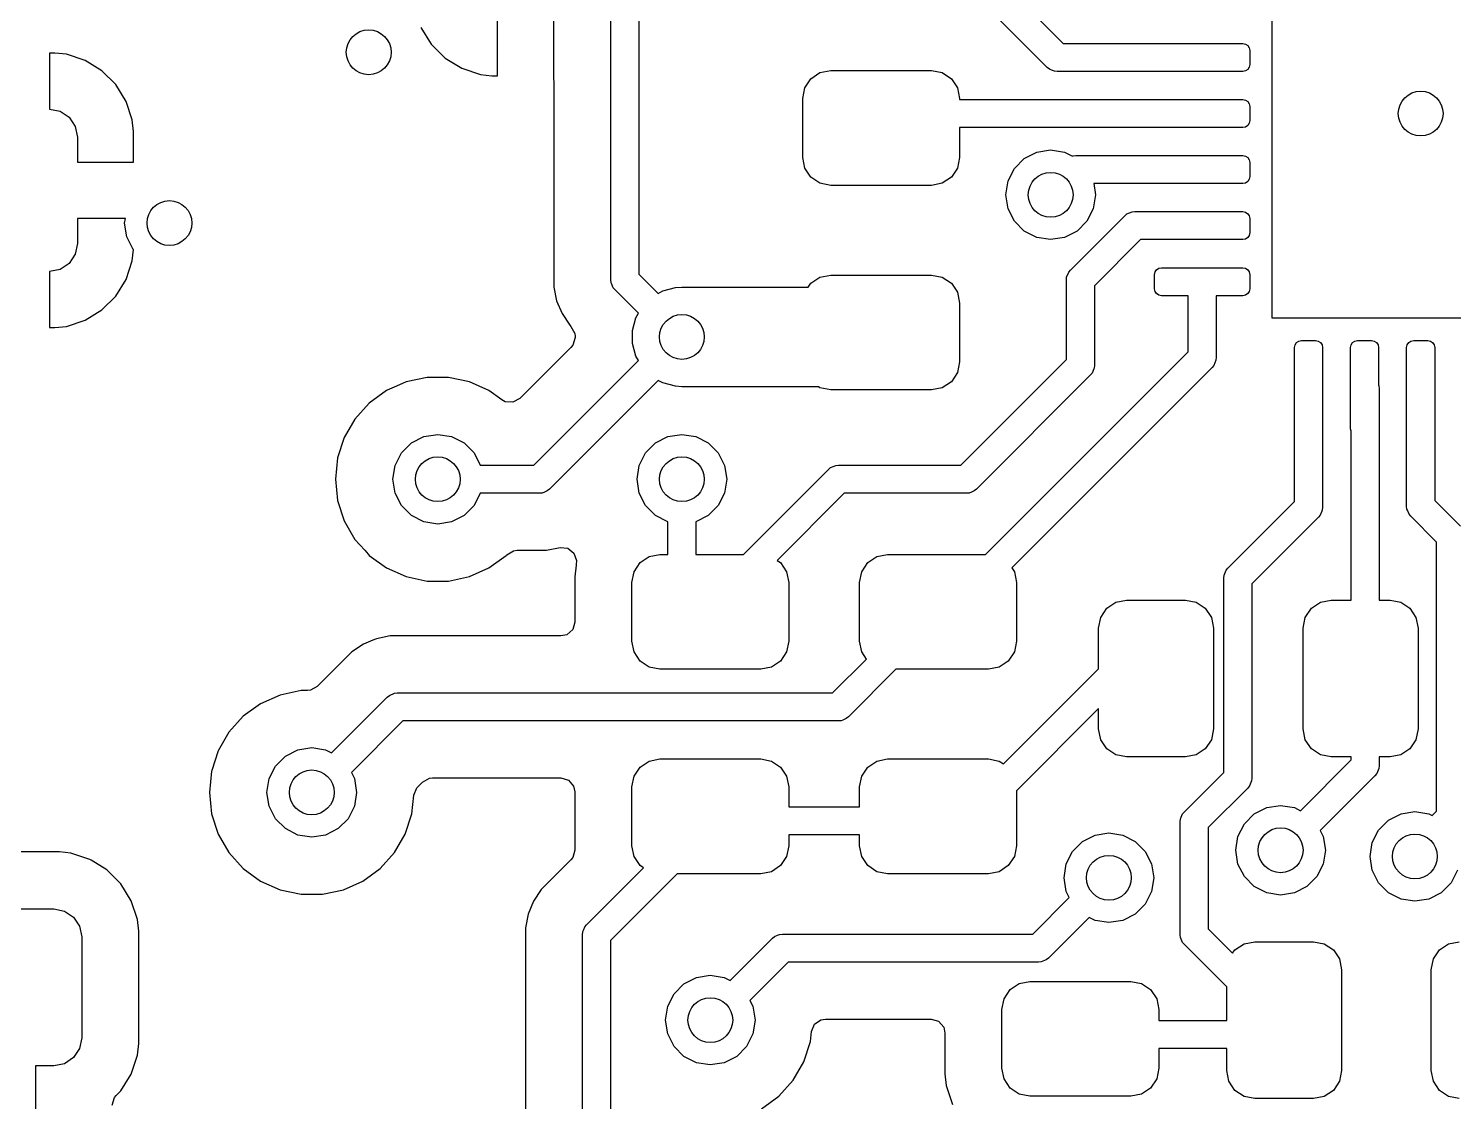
# Model space of a CAD drawing. Extents: x -2.18 to 1.8, y 0.44 to 2.81.
# Drawn here: x 0.3 to 0.801, y 1.406 to 1.783 of the extents above; entities that cross this region are included whole.
import ezdxf

# ---------------------------------------------------------------- set-up
doc = ezdxf.new("R2010")
doc.units = 0
doc.header["$MEASUREMENT"] = 0
doc.layers.add('BLACK', color=7, linetype='CONTINUOUS')

msp = doc.modelspace()

# ---------------------------------------------------------------- linework, layer by layer
at = {"layer": 'BLACK', "linetype": 'CONTINUOUS'}
for p, q in [((0.50508, 1.695), (0.50508, 1.9575)), ((0.51492, 1.94823), (0.51492, 1.69704)), ((0.73736, 1.68161), (0.73736, 1.82531)), ((0.62348, 1.81848), (0.66389, 1.77807)), ((0.65837, 1.76967), (0.61796, 1.81008)), ((0.43831, 1.78374), (0.44194, 1.77786)), ((0.46526, 1.76677), (0.46526, 1.78646)), ((0.48494, 1.78646), (0.48494, 1.76568)), ((0.44194, 1.77786), (0.44682, 1.77298)), ((0.66389, 1.77807), (0.71276, 1.77807)), ((0.71276, 1.77807), (0.72703, 1.77807)), ((0.72703, 1.77807), (0.72797, 1.77788)), ((0.72797, 1.77788), (0.72877, 1.77735)), ((0.72877, 1.77735), (0.7293, 1.77655)), ((0.30978, 1.77472), (0.30781, 1.77472)), ((0.30781, 1.77472), (0.30781, 1.75504)), ((0.31383, 1.77431), (0.30978, 1.77472)), ((0.32038, 1.77214), (0.31383, 1.77431)), ((0.31383, 1.77431), (0.31383, 1.77431)), ((0.32625, 1.76852), (0.32038, 1.77214)), ((0.32038, 1.77214), (0.32038, 1.77214)), ((0.44682, 1.77298), (0.45269, 1.76936)), ((0.7293, 1.77655), (0.72949, 1.77561)), ((0.72949, 1.77561), (0.72949, 1.77069)), ((0.33113, 1.76364), (0.32625, 1.76852)), ((0.45269, 1.76936), (0.45269, 1.76936)), ((0.45269, 1.76936), (0.45924, 1.76718)), ((0.45924, 1.76718), (0.45924, 1.76718)), ((0.45924, 1.76718), (0.46329, 1.76677)), ((0.57532, 1.76572), (0.57852, 1.76785)), ((0.57852, 1.76785), (0.58228, 1.7686)), ((0.58228, 1.7686), (0.61772, 1.7686)), ((0.61772, 1.7686), (0.62148, 1.76785)), ((0.62148, 1.76785), (0.62468, 1.76572)), ((0.65912, 1.76906), (0.65837, 1.76967)), ((0.66022, 1.7686), (0.65912, 1.76906)), ((0.65912, 1.76906), (0.65912, 1.76906)), ((0.66089, 1.76832), (0.66022, 1.7686)), ((0.66185, 1.76823), (0.66089, 1.76832)), ((0.66089, 1.76832), (0.66089, 1.76832)), ((0.69848, 1.76823), (0.66185, 1.76823)), ((0.72703, 1.76823), (0.69848, 1.76823)), ((0.72797, 1.76842), (0.72703, 1.76823)), ((0.72877, 1.76895), (0.72797, 1.76842)), ((0.7293, 1.76975), (0.72877, 1.76895)), ((0.72949, 1.77069), (0.7293, 1.76975)), ((0.33476, 1.75776), (0.33113, 1.76364)), ((0.46329, 1.76677), (0.46526, 1.76677)), ((0.46526, 1.76677), (0.46526, 1.76677)), ((0.48494, 1.76568), (0.48495, 1.76567)), ((0.48495, 1.76567), (0.48506, 1.76463)), ((0.48506, 1.76463), (0.48506, 1.69254)), ((0.57244, 1.75876), (0.57319, 1.76253)), ((0.57319, 1.76253), (0.57532, 1.76572)), ((0.62468, 1.76572), (0.62681, 1.76253)), ((0.62681, 1.76253), (0.62756, 1.75876)), ((0.33693, 1.75121), (0.33476, 1.75776)), ((0.33476, 1.75776), (0.33476, 1.75776)), ((0.57244, 1.73809), (0.57244, 1.75876)), ((0.62756, 1.75876), (0.62756, 1.75839)), ((0.62756, 1.75839), (0.71276, 1.75839)), ((0.71276, 1.75839), (0.72703, 1.75839)), ((0.72703, 1.75839), (0.72797, 1.7582)), ((0.72797, 1.7582), (0.72877, 1.75767)), ((0.72877, 1.75767), (0.7293, 1.75687)), ((0.30781, 1.75504), (0.31158, 1.75429)), ((0.31158, 1.75429), (0.31477, 1.75216)), ((0.31477, 1.75216), (0.31691, 1.74896)), ((0.7293, 1.75687), (0.72949, 1.75593)), ((0.72949, 1.75593), (0.72949, 1.751)), ((0.31691, 1.74896), (0.31766, 1.7452)), ((0.33734, 1.74716), (0.33693, 1.75121)), ((0.33734, 1.73634), (0.33734, 1.74716)), ((0.33734, 1.74716), (0.33734, 1.74716)), ((0.69848, 1.74854), (0.62756, 1.74854)), ((0.62756, 1.74854), (0.62756, 1.73809)), ((0.72703, 1.74854), (0.69848, 1.74854)), ((0.72797, 1.74873), (0.72703, 1.74854)), ((0.72877, 1.74926), (0.72797, 1.74873)), ((0.7293, 1.75006), (0.72877, 1.74926)), ((0.72949, 1.751), (0.7293, 1.75006)), ((0.31766, 1.7452), (0.31766, 1.73634)), ((0.57319, 1.73432), (0.57244, 1.73809)), ((0.62756, 1.73809), (0.62681, 1.73432)), ((0.64681, 1.73418), (0.6503, 1.73766)), ((0.6503, 1.73766), (0.65469, 1.7399)), ((0.65469, 1.7399), (0.65955, 1.74067)), ((0.65955, 1.74067), (0.66442, 1.7399)), ((0.66442, 1.7399), (0.66718, 1.73849)), ((0.66718, 1.73849), (0.66745, 1.73861)), ((0.66745, 1.73861), (0.66841, 1.7387)), ((0.66841, 1.7387), (0.71276, 1.7387)), ((0.71276, 1.7387), (0.72703, 1.7387)), ((0.72703, 1.7387), (0.72797, 1.73851)), ((0.72797, 1.73851), (0.72877, 1.73798)), ((0.72877, 1.73798), (0.7293, 1.73718)), ((0.7293, 1.73718), (0.72949, 1.73624)), ((0.31766, 1.73634), (0.33734, 1.73634)), ((0.57532, 1.73113), (0.57319, 1.73432)), ((0.62681, 1.73432), (0.62468, 1.73113)), ((0.64458, 1.72979), (0.64681, 1.73418)), ((0.72949, 1.73624), (0.72949, 1.73132)), ((0.57852, 1.729), (0.57532, 1.73113)), ((0.58228, 1.72825), (0.57852, 1.729)), ((0.61772, 1.72825), (0.58228, 1.72825)), ((0.62148, 1.729), (0.61772, 1.72825)), ((0.62468, 1.73113), (0.62148, 1.729)), ((0.64381, 1.72492), (0.64458, 1.72979)), ((0.69848, 1.72886), (0.67468, 1.72886)), ((0.67468, 1.72886), (0.6753, 1.72492)), ((0.72703, 1.72886), (0.69848, 1.72886)), ((0.72797, 1.72905), (0.72703, 1.72886)), ((0.72877, 1.72958), (0.72797, 1.72905)), ((0.7293, 1.73038), (0.72877, 1.72958)), ((0.72949, 1.73132), (0.7293, 1.73038)), ((0.64458, 1.72005), (0.64381, 1.72492)), ((0.6753, 1.72492), (0.67453, 1.72005)), ((0.64681, 1.71566), (0.64458, 1.72005)), ((0.66652, 1.69848), (0.68561, 1.71757)), ((0.67453, 1.72005), (0.6723, 1.71566)), ((0.68561, 1.71757), (0.68636, 1.71819)), ((0.68636, 1.71819), (0.68813, 1.71892)), ((0.68813, 1.71892), (0.68909, 1.71902)), ((0.68909, 1.71902), (0.71276, 1.71902)), ((0.71276, 1.71902), (0.72703, 1.71902)), ((0.72703, 1.71902), (0.72797, 1.71883)), ((0.72797, 1.71883), (0.72877, 1.7183)), ((0.72877, 1.7183), (0.7293, 1.7175)), ((0.7293, 1.7175), (0.72949, 1.71656)), ((0.33451, 1.71665), (0.31766, 1.71665)), ((0.31766, 1.71665), (0.31766, 1.7078)), ((0.33425, 1.715), (0.33451, 1.71665)), ((0.33502, 1.71013), (0.33425, 1.715)), ((0.6503, 1.71218), (0.64681, 1.71566)), ((0.65469, 1.70994), (0.6503, 1.71218)), ((0.66881, 1.71218), (0.66442, 1.70994)), ((0.6723, 1.71566), (0.66881, 1.71218)), ((0.72949, 1.71656), (0.72949, 1.71163)), ((0.31766, 1.7078), (0.31691, 1.70403)), ((0.33726, 1.70574), (0.33502, 1.71013)), ((0.65955, 1.70917), (0.65469, 1.70994)), ((0.66442, 1.70994), (0.65955, 1.70917)), ((0.69113, 1.70917), (0.67492, 1.69296)), ((0.69848, 1.70917), (0.69113, 1.70917)), ((0.72703, 1.70917), (0.69848, 1.70917)), ((0.72797, 1.70936), (0.72703, 1.70917)), ((0.72877, 1.70989), (0.72797, 1.70936)), ((0.7293, 1.71069), (0.72877, 1.70989)), ((0.72949, 1.71163), (0.7293, 1.71069)), ((0.31691, 1.70403), (0.31477, 1.70084)), ((0.33693, 1.70178), (0.33733, 1.70568)), ((0.33733, 1.70568), (0.33726, 1.70574)), ((0.31158, 1.6987), (0.30781, 1.69795)), ((0.30781, 1.69795), (0.30781, 1.67827)), ((0.31477, 1.70084), (0.31158, 1.6987)), ((0.33476, 1.69523), (0.33693, 1.70178)), ((0.33693, 1.70178), (0.33693, 1.70178)), ((0.51492, 1.69704), (0.52171, 1.69025)), ((0.66517, 1.69596), (0.66591, 1.69773)), ((0.66591, 1.69773), (0.66652, 1.69848)), ((0.66591, 1.69773), (0.66591, 1.69773)), ((0.69602, 1.69687), (0.69621, 1.69781)), ((0.69621, 1.69781), (0.69674, 1.69861)), ((0.69674, 1.69861), (0.69754, 1.69914)), ((0.69754, 1.69914), (0.69848, 1.69933)), ((0.69848, 1.69933), (0.72703, 1.69933)), ((0.72703, 1.69933), (0.72797, 1.69914)), ((0.72797, 1.69914), (0.72877, 1.69861)), ((0.72877, 1.69861), (0.7293, 1.69781)), ((0.7293, 1.69781), (0.72949, 1.69687)), ((0.33113, 1.68936), (0.33476, 1.69523)), ((0.33476, 1.69523), (0.33476, 1.69523)), ((0.48506, 1.69254), (0.48602, 1.68773)), ((0.50517, 1.69404), (0.50508, 1.695)), ((0.50529, 1.69376), (0.50517, 1.69404)), ((0.50517, 1.69404), (0.50517, 1.69404)), ((0.50591, 1.69227), (0.50529, 1.69376)), ((0.50652, 1.69152), (0.50591, 1.69227)), ((0.50591, 1.69227), (0.50591, 1.69227)), ((0.5233, 1.69117), (0.52772, 1.69235)), ((0.52772, 1.69235), (0.53, 1.6925)), ((0.53, 1.6925), (0.57441, 1.6925)), ((0.57441, 1.6925), (0.57532, 1.69387)), ((0.57532, 1.69387), (0.57852, 1.696)), ((0.57852, 1.696), (0.58228, 1.69675)), ((0.58228, 1.69675), (0.61772, 1.69675)), ((0.61772, 1.69675), (0.62148, 1.696)), ((0.62148, 1.696), (0.62468, 1.69387)), ((0.62468, 1.69387), (0.62681, 1.69068)), ((0.66508, 1.695), (0.66517, 1.69596)), ((0.66508, 1.66704), (0.66508, 1.695)), ((0.67492, 1.69296), (0.67492, 1.665)), ((0.69602, 1.69195), (0.69602, 1.69687)), ((0.69621, 1.69101), (0.69602, 1.69195)), ((0.72949, 1.69195), (0.7293, 1.69101)), ((0.72949, 1.69687), (0.72949, 1.69195)), ((0.32625, 1.68448), (0.33113, 1.68936)), ((0.48602, 1.68773), (0.48602, 1.68772)), ((0.48602, 1.68772), (0.4879, 1.68319)), ((0.51475, 1.68329), (0.50652, 1.69152)), ((0.52171, 1.69025), (0.5233, 1.69117)), ((0.62681, 1.69068), (0.62756, 1.68691)), ((0.69674, 1.69021), (0.69621, 1.69101)), ((0.69754, 1.68968), (0.69674, 1.69021)), ((0.69848, 1.68949), (0.69754, 1.68968)), ((0.70783, 1.68949), (0.69848, 1.68949)), ((0.70783, 1.66979), (0.70783, 1.68949)), ((0.72703, 1.68949), (0.71768, 1.68949)), ((0.71768, 1.68949), (0.71768, 1.66776)), ((0.72797, 1.68968), (0.72703, 1.68949)), ((0.72877, 1.69021), (0.72797, 1.68968)), ((0.7293, 1.69101), (0.72877, 1.69021)), ((0.32038, 1.68085), (0.32625, 1.68448)), ((0.4879, 1.68319), (0.4879, 1.68319)), ((0.4879, 1.68319), (0.49063, 1.6791)), ((0.51383, 1.6817), (0.51475, 1.68329)), ((0.62756, 1.68691), (0.62756, 1.66624)), ((0.30781, 1.67827), (0.30978, 1.67827)), ((0.30978, 1.67827), (0.31383, 1.67868)), ((0.30978, 1.67827), (0.30978, 1.67827)), ((0.31383, 1.67868), (0.32038, 1.68085)), ((0.32038, 1.68085), (0.32038, 1.68085)), ((0.49063, 1.6791), (0.49063, 1.6791)), ((0.49063, 1.6791), (0.49105, 1.67868)), ((0.49105, 1.67868), (0.49237, 1.67626)), ((0.51265, 1.67728), (0.51383, 1.6817)), ((0.51265, 1.67272), (0.51265, 1.67728)), ((0.84169, 1.68161), (0.73736, 1.68161)), ((0.49171, 1.67213), (0.49105, 1.67132)), ((0.49248, 1.67477), (0.49171, 1.67213)), ((0.49237, 1.67626), (0.49248, 1.67523)), ((0.49248, 1.67523), (0.49248, 1.67477)), ((0.51383, 1.6683), (0.51265, 1.67272)), ((0.74524, 1.67128), (0.74542, 1.67222)), ((0.74542, 1.67222), (0.74596, 1.67302)), ((0.74596, 1.67302), (0.74676, 1.67355)), ((0.74676, 1.67355), (0.7477, 1.67374)), ((0.7477, 1.67374), (0.75262, 1.67374)), ((0.75262, 1.67374), (0.75356, 1.67355)), ((0.75356, 1.67355), (0.75436, 1.67302)), ((0.75436, 1.67302), (0.75489, 1.67222)), ((0.75489, 1.67222), (0.75508, 1.67128)), ((0.76492, 1.67128), (0.76511, 1.67222)), ((0.76511, 1.67222), (0.76564, 1.67302)), ((0.76564, 1.67302), (0.76644, 1.67355)), ((0.76644, 1.67355), (0.76738, 1.67374)), ((0.76738, 1.67374), (0.7723, 1.67374)), ((0.7723, 1.67374), (0.77324, 1.67355)), ((0.77324, 1.67355), (0.77404, 1.67302)), ((0.77404, 1.67302), (0.77458, 1.67222)), ((0.77458, 1.67222), (0.77476, 1.67128)), ((0.78461, 1.67128), (0.78479, 1.67222)), ((0.78479, 1.67222), (0.78533, 1.67302)), ((0.78533, 1.67302), (0.78613, 1.67355)), ((0.78613, 1.67355), (0.78707, 1.67374)), ((0.78707, 1.67374), (0.79199, 1.67374)), ((0.79199, 1.67374), (0.79293, 1.67355)), ((0.79293, 1.67355), (0.79373, 1.67302)), ((0.79373, 1.67302), (0.79426, 1.67222)), ((0.79426, 1.67222), (0.79445, 1.67128)), ((0.49105, 1.67132), (0.47308, 1.65335)), ((0.51475, 1.66671), (0.51383, 1.6683)), ((0.62796, 1.62992), (0.66508, 1.66704)), ((0.63664, 1.5986), (0.70783, 1.66979)), ((0.71768, 1.66776), (0.71758, 1.6668)), ((0.74524, 1.65701), (0.74524, 1.67128)), ((0.75508, 1.67128), (0.75508, 1.65701)), ((0.76492, 1.64274), (0.76492, 1.67128)), ((0.77476, 1.67128), (0.77476, 1.65796)), ((0.78461, 1.65701), (0.78461, 1.67128)), ((0.79445, 1.67128), (0.79445, 1.65701)), ((0.47796, 1.62992), (0.51475, 1.66671)), ((0.62681, 1.66247), (0.62468, 1.65928)), ((0.62756, 1.66624), (0.62681, 1.66247)), ((0.71624, 1.66428), (0.64588, 1.59392)), ((0.67409, 1.66227), (0.67348, 1.66152)), ((0.67471, 1.66375), (0.67409, 1.66227)), ((0.67409, 1.66227), (0.67409, 1.66227)), ((0.67483, 1.66404), (0.67471, 1.66375)), ((0.67492, 1.665), (0.67483, 1.66404)), ((0.67483, 1.66404), (0.67483, 1.66404)), ((0.71685, 1.66502), (0.71624, 1.66428)), ((0.71758, 1.6668), (0.71685, 1.66502)), ((0.71685, 1.66502), (0.71685, 1.66502)), ((0.42978, 1.65771), (0.42649, 1.65625)), ((0.43314, 1.6592), (0.42978, 1.65771)), ((0.44049, 1.66077), (0.43314, 1.6592)), ((0.44801, 1.66077), (0.44049, 1.66077)), ((0.45537, 1.6592), (0.44801, 1.66077)), ((0.46223, 1.65615), (0.45537, 1.6592)), ((0.45537, 1.6592), (0.45537, 1.6592)), ((0.52171, 1.65975), (0.48348, 1.62152)), ((0.5233, 1.65883), (0.52171, 1.65975)), ((0.52772, 1.65765), (0.5233, 1.65883)), ((0.53, 1.6575), (0.52772, 1.65765)), ((0.57799, 1.6575), (0.53, 1.6575)), ((0.57852, 1.65715), (0.57799, 1.6575)), ((0.58228, 1.6564), (0.57852, 1.65715)), ((0.62148, 1.65715), (0.61772, 1.6564)), ((0.62468, 1.65928), (0.62148, 1.65715)), ((0.67348, 1.66152), (0.63348, 1.62152)), ((0.74524, 1.6172), (0.74524, 1.65701)), ((0.75508, 1.65701), (0.75508, 1.61516)), ((0.77476, 1.65796), (0.77479, 1.65789)), ((0.77479, 1.65789), (0.77483, 1.65781)), ((0.77483, 1.65781), (0.77492, 1.65685)), ((0.78461, 1.61547), (0.78461, 1.65701)), ((0.79445, 1.65701), (0.79445, 1.61751)), ((0.42627, 1.65615), (0.42019, 1.65173)), ((0.42649, 1.65625), (0.42627, 1.65615)), ((0.46676, 1.65286), (0.46223, 1.65615)), ((0.46223, 1.65615), (0.46223, 1.65615)), ((0.46792, 1.65223), (0.46676, 1.65286)), ((0.47067, 1.65204), (0.46792, 1.65223)), ((0.47308, 1.65335), (0.47067, 1.65204)), ((0.61772, 1.6564), (0.58228, 1.6564)), ((0.77492, 1.65685), (0.77492, 1.58256)), ((0.42019, 1.65173), (0.41516, 1.64614)), ((0.41516, 1.64614), (0.4114, 1.63963)), ((0.76508, 1.64194), (0.76492, 1.64274)), ((0.76508, 1.58256), (0.76508, 1.64194)), ((0.4114, 1.63963), (0.40907, 1.63248)), ((0.4114, 1.63963), (0.4114, 1.63963)), ((0.43151, 1.63426), (0.435, 1.63774)), ((0.435, 1.63774), (0.43939, 1.63998)), ((0.43939, 1.63998), (0.44425, 1.64075)), ((0.44425, 1.64075), (0.44912, 1.63998)), ((0.44912, 1.63998), (0.45351, 1.63774)), ((0.45351, 1.63774), (0.45699, 1.63426)), ((0.51726, 1.63426), (0.52074, 1.63774)), ((0.52074, 1.63774), (0.52513, 1.63998)), ((0.52513, 1.63998), (0.53, 1.64075)), ((0.53, 1.64075), (0.53487, 1.63998)), ((0.53487, 1.63998), (0.53926, 1.63774)), ((0.53926, 1.63774), (0.54274, 1.63426)), ((0.40907, 1.63248), (0.40829, 1.625)), ((0.40907, 1.63248), (0.40907, 1.63248)), ((0.42927, 1.62987), (0.43151, 1.63426)), ((0.45699, 1.63426), (0.4592, 1.62992)), ((0.51502, 1.62987), (0.51726, 1.63426)), ((0.54274, 1.63426), (0.54498, 1.62987)), ((0.4285, 1.625), (0.42927, 1.62987)), ((0.4592, 1.62992), (0.47796, 1.62992)), ((0.51425, 1.625), (0.51502, 1.62987)), ((0.54498, 1.62987), (0.54575, 1.625)), ((0.55164, 1.5986), (0.58152, 1.62848)), ((0.58152, 1.62848), (0.58227, 1.62909)), ((0.58227, 1.62909), (0.58352, 1.62961)), ((0.58227, 1.62909), (0.58227, 1.62909)), ((0.58352, 1.62961), (0.58404, 1.62983)), ((0.58404, 1.62983), (0.585, 1.62992)), ((0.58404, 1.62983), (0.58404, 1.62983)), ((0.585, 1.62992), (0.62796, 1.62992)), ((0.40829, 1.625), (0.40907, 1.61752)), ((0.42927, 1.62013), (0.4285, 1.625)), ((0.51502, 1.62013), (0.51425, 1.625)), ((0.54575, 1.625), (0.54498, 1.62013)), ((0.40907, 1.61752), (0.40907, 1.61752)), ((0.40907, 1.61752), (0.4114, 1.61037)), ((0.43151, 1.61574), (0.42927, 1.62013)), ((0.4592, 1.62008), (0.45699, 1.61574)), ((0.48, 1.62008), (0.4592, 1.62008)), ((0.48096, 1.62017), (0.48, 1.62008)), ((0.48174, 1.6205), (0.48096, 1.62017)), ((0.48096, 1.62017), (0.48096, 1.62017)), ((0.48273, 1.62091), (0.48174, 1.6205)), ((0.48348, 1.62152), (0.48273, 1.62091)), ((0.48273, 1.62091), (0.48273, 1.62091)), ((0.51726, 1.61574), (0.51502, 1.62013)), ((0.54498, 1.62013), (0.54274, 1.61574)), ((0.58704, 1.62008), (0.56348, 1.59652)), ((0.63, 1.62008), (0.58704, 1.62008)), ((0.63096, 1.62017), (0.63, 1.62008)), ((0.63174, 1.6205), (0.63096, 1.62017)), ((0.63096, 1.62017), (0.63096, 1.62017)), ((0.63273, 1.62091), (0.63174, 1.6205)), ((0.63348, 1.62152), (0.63273, 1.62091)), ((0.63273, 1.62091), (0.63273, 1.62091)), ((0.72182, 1.59378), (0.74524, 1.6172)), ((0.79445, 1.61751), (0.80348, 1.60848)), ((0.435, 1.61226), (0.43151, 1.61574)), ((0.43939, 1.61002), (0.435, 1.61226)), ((0.45351, 1.61226), (0.44912, 1.61002)), ((0.45699, 1.61574), (0.45351, 1.61226)), ((0.52074, 1.61226), (0.51726, 1.61574)), ((0.52508, 1.61005), (0.52074, 1.61226)), ((0.53926, 1.61226), (0.53492, 1.61005)), ((0.54274, 1.61574), (0.53926, 1.61226)), ((0.75425, 1.61242), (0.75364, 1.61168)), ((0.75483, 1.61383), (0.75425, 1.61242)), ((0.75425, 1.61242), (0.75425, 1.61242)), ((0.75498, 1.6142), (0.75483, 1.61383)), ((0.75508, 1.61516), (0.75498, 1.6142)), ((0.75498, 1.6142), (0.75498, 1.6142)), ((0.7847, 1.61451), (0.78461, 1.61547)), ((0.78486, 1.61412), (0.7847, 1.61451)), ((0.7847, 1.61451), (0.7847, 1.61451)), ((0.78544, 1.61274), (0.78486, 1.61412)), ((0.78605, 1.61199), (0.78544, 1.61274)), ((0.78544, 1.61274), (0.78544, 1.61274)), ((0.79508, 1.60296), (0.78605, 1.61199)), ((0.4114, 1.61037), (0.4114, 1.61037)), ((0.4114, 1.61037), (0.41516, 1.60386)), ((0.44425, 1.60925), (0.43939, 1.61002)), ((0.44912, 1.61002), (0.44425, 1.60925)), ((0.52508, 1.5986), (0.52508, 1.61005)), ((0.53492, 1.61005), (0.53492, 1.5986)), ((0.75364, 1.61168), (0.73022, 1.58826)), ((0.41516, 1.60386), (0.41858, 1.60006)), ((0.79508, 1.50843), (0.79508, 1.60296)), ((0.41858, 1.60006), (0.41978, 1.59873)), ((0.41978, 1.59873), (0.42019, 1.59827)), ((0.42019, 1.59827), (0.42627, 1.59385)), ((0.46223, 1.59385), (0.46832, 1.59827)), ((0.46832, 1.59827), (0.46847, 1.59844)), ((0.46847, 1.59844), (0.47081, 1.59989)), ((0.47081, 1.59989), (0.4721, 1.60006)), ((0.4721, 1.60006), (0.48246, 1.60006)), ((0.48246, 1.60006), (0.4872, 1.601)), ((0.48246, 1.60006), (0.48246, 1.60006)), ((0.4872, 1.601), (0.48994, 1.60076)), ((0.48994, 1.60076), (0.49211, 1.59907)), ((0.49211, 1.59907), (0.49303, 1.59648)), ((0.51532, 1.59572), (0.51852, 1.59785)), ((0.51852, 1.59785), (0.52228, 1.5986)), ((0.52228, 1.5986), (0.52508, 1.5986)), ((0.53492, 1.5986), (0.55164, 1.5986)), ((0.59532, 1.59572), (0.59852, 1.59785)), ((0.59852, 1.59785), (0.60228, 1.5986)), ((0.60228, 1.5986), (0.63664, 1.5986)), ((0.42627, 1.59385), (0.43314, 1.5908)), ((0.45537, 1.5908), (0.46223, 1.59385)), ((0.49284, 1.59484), (0.49242, 1.59075)), ((0.49303, 1.59648), (0.49284, 1.59511)), ((0.49284, 1.59511), (0.49289, 1.5951)), ((0.49289, 1.5951), (0.49284, 1.59484)), ((0.51244, 1.58876), (0.51319, 1.59253)), ((0.51319, 1.59253), (0.51532, 1.59572)), ((0.56348, 1.59652), (0.56468, 1.59572)), ((0.56468, 1.59572), (0.56681, 1.59253)), ((0.56681, 1.59253), (0.56756, 1.58876)), ((0.59244, 1.58876), (0.59319, 1.59253)), ((0.59319, 1.59253), (0.59532, 1.59572)), ((0.64588, 1.59392), (0.64681, 1.59253)), ((0.64681, 1.59253), (0.64756, 1.58876)), ((0.7205, 1.59133), (0.721, 1.59253)), ((0.721, 1.59253), (0.7212, 1.59303)), ((0.7212, 1.59303), (0.72182, 1.59378)), ((0.7212, 1.59303), (0.7212, 1.59303)), ((0.43314, 1.5908), (0.44049, 1.58923)), ((0.44049, 1.58923), (0.44801, 1.58923)), ((0.44801, 1.58923), (0.45537, 1.5908)), ((0.49242, 1.59075), (0.49242, 1.59075)), ((0.49242, 1.59075), (0.49242, 1.5807)), ((0.51244, 1.56809), (0.51244, 1.58876)), ((0.56756, 1.58876), (0.56756, 1.56809)), ((0.59244, 1.56809), (0.59244, 1.58876)), ((0.64756, 1.58876), (0.64756, 1.56809)), ((0.72037, 1.5903), (0.72047, 1.59126)), ((0.72037, 1.52204), (0.72037, 1.5903)), ((0.72047, 1.59126), (0.7205, 1.59133)), ((0.73022, 1.58826), (0.73022, 1.52)), ((0.68247, 1.58181), (0.68624, 1.58256)), ((0.68624, 1.58256), (0.70691, 1.58256)), ((0.70691, 1.58256), (0.71068, 1.58181)), ((0.75432, 1.58181), (0.75809, 1.58256)), ((0.75809, 1.58256), (0.76508, 1.58256)), ((0.77492, 1.58256), (0.77876, 1.58256)), ((0.77876, 1.58256), (0.78253, 1.58181)), ((0.49242, 1.5807), (0.49242, 1.57482)), ((0.67715, 1.57648), (0.67928, 1.57968)), ((0.67928, 1.57968), (0.68247, 1.58181)), ((0.71068, 1.58181), (0.71387, 1.57968)), ((0.71387, 1.57968), (0.716, 1.57648)), ((0.749, 1.57648), (0.75113, 1.57968)), ((0.75113, 1.57968), (0.75432, 1.58181)), ((0.78253, 1.58181), (0.78572, 1.57968)), ((0.78572, 1.57968), (0.78785, 1.57648)), ((0.49165, 1.57218), (0.48957, 1.57038)), ((0.49242, 1.57482), (0.49165, 1.57218)), ((0.6764, 1.57272), (0.67715, 1.57648)), ((0.6764, 1.55836), (0.6764, 1.57272)), ((0.716, 1.57648), (0.71675, 1.57272)), ((0.71675, 1.57272), (0.71675, 1.53728)), ((0.74825, 1.57272), (0.749, 1.57648)), ((0.74825, 1.53728), (0.74825, 1.57272)), ((0.78785, 1.57648), (0.7886, 1.57272)), ((0.7886, 1.57272), (0.7886, 1.53728)), ((0.41819, 1.5671), (0.4141, 1.56437)), ((0.4214, 1.56843), (0.41819, 1.5671)), ((0.41819, 1.5671), (0.41819, 1.5671)), ((0.42272, 1.56898), (0.4214, 1.56843)), ((0.4214, 1.56843), (0.4214, 1.56843)), ((0.42273, 1.56898), (0.42272, 1.56898)), ((0.42754, 1.56994), (0.42273, 1.56898)), ((0.48754, 1.56994), (0.42754, 1.56994)), ((0.48957, 1.57038), (0.48754, 1.56994)), ((0.51319, 1.56432), (0.51244, 1.56809)), ((0.56756, 1.56809), (0.56681, 1.56432)), ((0.59319, 1.56432), (0.59244, 1.56809)), ((0.64756, 1.56809), (0.64681, 1.56432)), ((0.4141, 1.56437), (0.40193, 1.5522)), ((0.4141, 1.56437), (0.4141, 1.56437)), ((0.51532, 1.56113), (0.51319, 1.56432)), ((0.56681, 1.56432), (0.56468, 1.56113)), ((0.58296, 1.54992), (0.59486, 1.56182)), ((0.59486, 1.56182), (0.59319, 1.56432)), ((0.64681, 1.56432), (0.64468, 1.56113)), ((0.51852, 1.559), (0.51532, 1.56113)), ((0.52228, 1.55825), (0.51852, 1.559)), ((0.55772, 1.55825), (0.52228, 1.55825)), ((0.56148, 1.559), (0.55772, 1.55825)), ((0.56468, 1.56113), (0.56148, 1.559)), ((0.60521, 1.55825), (0.58848, 1.54152)), ((0.63772, 1.55825), (0.60521, 1.55825)), ((0.64148, 1.559), (0.63772, 1.55825)), ((0.64468, 1.56113), (0.64148, 1.559)), ((0.64302, 1.52498), (0.6764, 1.55836)), ((0.40193, 1.5522), (0.39951, 1.55088)), ((0.38889, 1.5492), (0.38202, 1.54615)), ((0.39624, 1.55077), (0.38889, 1.5492)), ((0.39847, 1.55077), (0.39624, 1.55077)), ((0.39951, 1.55088), (0.39847, 1.55077)), ((0.40695, 1.52891), (0.42652, 1.54848)), ((0.42652, 1.54848), (0.42727, 1.54909)), ((0.42727, 1.54909), (0.42904, 1.54983)), ((0.42904, 1.54983), (0.43, 1.54992)), ((0.42904, 1.54983), (0.42904, 1.54983)), ((0.43, 1.54992), (0.58296, 1.54992)), ((0.38202, 1.54615), (0.37593, 1.54173)), ((0.6764, 1.54444), (0.64756, 1.5156)), ((0.6764, 1.53728), (0.6764, 1.54444)), ((0.37593, 1.54173), (0.3709, 1.53614)), ((0.43204, 1.54008), (0.41391, 1.52195)), ((0.585, 1.54008), (0.43204, 1.54008)), ((0.58596, 1.54017), (0.585, 1.54008)), ((0.58652, 1.54041), (0.58596, 1.54017)), ((0.58596, 1.54017), (0.58596, 1.54017)), ((0.58773, 1.54091), (0.58652, 1.54041)), ((0.58848, 1.54152), (0.58773, 1.54091)), ((0.58773, 1.54091), (0.58773, 1.54091)), ((0.67715, 1.53352), (0.6764, 1.53728)), ((0.71675, 1.53728), (0.716, 1.53352)), ((0.749, 1.53352), (0.74825, 1.53728)), ((0.7886, 1.53728), (0.78785, 1.53352)), ((0.3709, 1.53614), (0.36714, 1.52963)), ((0.67928, 1.53032), (0.67715, 1.53352)), ((0.716, 1.53352), (0.71387, 1.53032)), ((0.75113, 1.53032), (0.749, 1.53352)), ((0.78785, 1.53352), (0.78572, 1.53032)), ((0.36714, 1.52963), (0.36489, 1.5227)), ((0.36714, 1.52963), (0.36714, 1.52963)), ((0.38726, 1.52426), (0.39074, 1.52774)), ((0.39074, 1.52774), (0.39513, 1.52998)), ((0.39513, 1.52998), (0.4, 1.53075)), ((0.4, 1.53075), (0.40487, 1.52998)), ((0.40487, 1.52998), (0.40695, 1.52891)), ((0.68247, 1.52819), (0.67928, 1.53032)), ((0.68624, 1.52744), (0.68247, 1.52819)), ((0.70691, 1.52744), (0.68624, 1.52744)), ((0.71068, 1.52819), (0.70691, 1.52744)), ((0.71387, 1.53032), (0.71068, 1.52819)), ((0.75432, 1.52819), (0.75113, 1.53032)), ((0.75809, 1.52744), (0.75432, 1.52819)), ((0.76508, 1.52744), (0.75809, 1.52744)), ((0.76508, 1.52638), (0.76508, 1.52744)), ((0.77876, 1.52744), (0.77492, 1.52744)), ((0.77492, 1.52744), (0.77492, 1.52434)), ((0.78253, 1.52819), (0.77876, 1.52744)), ((0.78572, 1.53032), (0.78253, 1.52819)), ((0.36482, 1.52248), (0.36404, 1.515)), ((0.36489, 1.5227), (0.36482, 1.52248)), ((0.38502, 1.51987), (0.38726, 1.52426)), ((0.41391, 1.52195), (0.41498, 1.51987)), ((0.51319, 1.52068), (0.51532, 1.52387)), ((0.51532, 1.52387), (0.51852, 1.526)), ((0.51852, 1.526), (0.52228, 1.52675)), ((0.52228, 1.52675), (0.55772, 1.52675)), ((0.55772, 1.52675), (0.56148, 1.526)), ((0.56148, 1.526), (0.56468, 1.52387)), ((0.56468, 1.52387), (0.56681, 1.52068)), ((0.59319, 1.52068), (0.59532, 1.52387)), ((0.59532, 1.52387), (0.59852, 1.526)), ((0.59852, 1.526), (0.60228, 1.52675)), ((0.60228, 1.52675), (0.63772, 1.52675)), ((0.63772, 1.52675), (0.64148, 1.526)), ((0.64148, 1.526), (0.64302, 1.52498)), ((0.70652, 1.50818), (0.72037, 1.52204)), ((0.74728, 1.50858), (0.76508, 1.52638)), ((0.77483, 1.52338), (0.77409, 1.5216)), ((0.77492, 1.52434), (0.77483, 1.52338)), ((0.38425, 1.515), (0.38502, 1.51987)), ((0.41498, 1.51987), (0.41575, 1.515)), ((0.43691, 1.5166), (0.43727, 1.517)), ((0.43727, 1.517), (0.4389, 1.51863)), ((0.4389, 1.51863), (0.44132, 1.51995)), ((0.44132, 1.51995), (0.44235, 1.52006)), ((0.44235, 1.52006), (0.48754, 1.52006)), ((0.48754, 1.52006), (0.49018, 1.51928)), ((0.49018, 1.51928), (0.49198, 1.51721)), ((0.49198, 1.51721), (0.49242, 1.51518)), ((0.51244, 1.51691), (0.51319, 1.52068)), ((0.51244, 1.49624), (0.51244, 1.51691)), ((0.56681, 1.52068), (0.56756, 1.51691)), ((0.56756, 1.51691), (0.56756, 1.50992)), ((0.59244, 1.51691), (0.59319, 1.52068)), ((0.59244, 1.50992), (0.59244, 1.51691)), ((0.72939, 1.51727), (0.72878, 1.51652)), ((0.72991, 1.51852), (0.72939, 1.51727)), ((0.72939, 1.51727), (0.72939, 1.51727)), ((0.73012, 1.51904), (0.72991, 1.51852)), ((0.73022, 1.52), (0.73012, 1.51904)), ((0.73012, 1.51904), (0.73012, 1.51904)), ((0.77348, 1.52086), (0.75424, 1.50162)), ((0.77409, 1.5216), (0.77348, 1.52086)), ((0.77409, 1.5216), (0.77409, 1.5216)), ((0.36404, 1.515), (0.36482, 1.50752)), ((0.38502, 1.51013), (0.38425, 1.515)), ((0.41575, 1.515), (0.41498, 1.51013)), ((0.43518, 1.50752), (0.43587, 1.51406)), ((0.43587, 1.51406), (0.43691, 1.5166)), ((0.49242, 1.51518), (0.49242, 1.49472)), ((0.64756, 1.5156), (0.64756, 1.49624)), ((0.72878, 1.51652), (0.71492, 1.50267)), ((0.36482, 1.50752), (0.36482, 1.50752)), ((0.36482, 1.50752), (0.36714, 1.50037)), ((0.38726, 1.50574), (0.38502, 1.51013)), ((0.41498, 1.51013), (0.41274, 1.50574)), ((0.43286, 1.50037), (0.43518, 1.50752)), ((0.56756, 1.50992), (0.59244, 1.50992)), ((0.70545, 1.50634), (0.70591, 1.50744)), ((0.70591, 1.50744), (0.70652, 1.50818)), ((0.70591, 1.50744), (0.70591, 1.50744)), ((0.72759, 1.50393), (0.73107, 1.50741)), ((0.73107, 1.50741), (0.73546, 1.50965)), ((0.73546, 1.50965), (0.74033, 1.51042)), ((0.74033, 1.51042), (0.7452, 1.50965)), ((0.7452, 1.50965), (0.74728, 1.50858)), ((0.77824, 1.50524), (0.78263, 1.50748)), ((0.78263, 1.50748), (0.7875, 1.50825)), ((0.7875, 1.50825), (0.79237, 1.50748)), ((0.79237, 1.50748), (0.79353, 1.50688)), ((0.79353, 1.50688), (0.79508, 1.50843)), ((0.39074, 1.50226), (0.38726, 1.50574)), ((0.39513, 1.50002), (0.39074, 1.50226)), ((0.40926, 1.50226), (0.40487, 1.50002)), ((0.41274, 1.50574), (0.40926, 1.50226)), ((0.70508, 1.5047), (0.70517, 1.50566)), ((0.70508, 1.465), (0.70508, 1.5047)), ((0.70517, 1.50566), (0.7053, 1.50596)), ((0.7053, 1.50596), (0.70545, 1.50634)), ((0.71492, 1.50267), (0.71492, 1.46704)), ((0.72535, 1.49954), (0.72759, 1.50393)), ((0.77252, 1.49737), (0.77476, 1.50176)), ((0.77476, 1.50176), (0.77824, 1.50524)), ((0.36714, 1.50037), (0.36714, 1.50037)), ((0.36714, 1.50037), (0.3709, 1.49386)), ((0.4, 1.49925), (0.39513, 1.50002)), ((0.40487, 1.50002), (0.4, 1.49925)), ((0.4291, 1.49386), (0.43286, 1.50037)), ((0.59244, 1.50008), (0.56756, 1.50008)), ((0.56756, 1.50008), (0.56756, 1.49624)), ((0.59244, 1.49624), (0.59244, 1.50008)), ((0.66726, 1.49426), (0.67074, 1.49774)), ((0.67074, 1.49774), (0.67513, 1.49998)), ((0.67513, 1.49998), (0.68, 1.50075)), ((0.68, 1.50075), (0.68487, 1.49998)), ((0.68487, 1.49998), (0.68926, 1.49774)), ((0.68926, 1.49774), (0.69274, 1.49426)), ((0.72458, 1.49467), (0.72535, 1.49954)), ((0.75424, 1.50162), (0.75531, 1.49954)), ((0.75531, 1.49954), (0.75608, 1.49467)), ((0.77175, 1.4925), (0.77252, 1.49737)), ((0.31132, 1.49407), (0.28667, 1.49407)), ((0.31541, 1.49366), (0.31132, 1.49407)), ((0.32204, 1.49146), (0.31541, 1.49366)), ((0.3709, 1.49386), (0.37593, 1.48827)), ((0.42407, 1.48827), (0.4291, 1.49386)), ((0.49165, 1.49208), (0.49099, 1.49126)), ((0.49242, 1.49472), (0.49165, 1.49208)), ((0.51319, 1.49247), (0.51244, 1.49624)), ((0.51532, 1.48928), (0.51319, 1.49247)), ((0.56681, 1.49247), (0.56468, 1.48928)), ((0.56756, 1.49624), (0.56681, 1.49247)), ((0.59319, 1.49247), (0.59244, 1.49624)), ((0.59532, 1.48928), (0.59319, 1.49247)), ((0.64681, 1.49247), (0.64468, 1.48928)), ((0.64756, 1.49624), (0.64681, 1.49247)), ((0.66502, 1.48987), (0.66726, 1.49426)), ((0.69274, 1.49426), (0.69498, 1.48987)), ((0.72535, 1.4898), (0.72458, 1.49467)), ((0.75608, 1.49467), (0.75531, 1.4898)), ((0.77252, 1.48763), (0.77175, 1.4925)), ((0.32253, 1.49116), (0.32204, 1.49146)), ((0.32204, 1.49146), (0.32204, 1.49146)), ((0.32798, 1.4878), (0.32253, 1.49116)), ((0.33291, 1.48286), (0.32798, 1.4878)), ((0.37593, 1.48827), (0.38202, 1.48385)), ((0.41798, 1.48385), (0.42407, 1.48827)), ((0.49099, 1.49126), (0.4841, 1.48437)), ((0.49652, 1.46848), (0.51652, 1.48848)), ((0.51652, 1.48848), (0.51532, 1.48928)), ((0.56148, 1.48715), (0.55772, 1.4864)), ((0.56468, 1.48928), (0.56148, 1.48715)), ((0.59852, 1.48715), (0.59532, 1.48928)), ((0.60228, 1.4864), (0.59852, 1.48715)), ((0.64148, 1.48715), (0.63772, 1.4864)), ((0.64468, 1.48928), (0.64148, 1.48715)), ((0.66425, 1.485), (0.66502, 1.48987)), ((0.69498, 1.48987), (0.69575, 1.485)), ((0.72759, 1.48541), (0.72535, 1.4898)), ((0.75531, 1.4898), (0.75307, 1.48541)), ((0.77476, 1.48324), (0.77252, 1.48763)), ((0.80248, 1.48763), (0.80024, 1.48324)), ((0.33658, 1.47692), (0.33291, 1.48286)), ((0.38202, 1.48385), (0.38889, 1.4808)), ((0.41111, 1.4808), (0.41798, 1.48385)), ((0.48319, 1.48347), (0.48063, 1.4809)), ((0.4841, 1.48437), (0.48319, 1.48347)), ((0.52836, 1.4864), (0.50492, 1.46296)), ((0.55772, 1.4864), (0.52836, 1.4864)), ((0.63772, 1.4864), (0.60228, 1.4864)), ((0.66502, 1.48013), (0.66425, 1.485)), ((0.69575, 1.485), (0.69498, 1.48013)), ((0.73107, 1.48193), (0.72759, 1.48541)), ((0.73546, 1.47969), (0.73107, 1.48193)), ((0.74959, 1.48193), (0.7452, 1.47969)), ((0.75307, 1.48541), (0.74959, 1.48193)), ((0.77824, 1.47976), (0.77476, 1.48324)), ((0.80024, 1.48324), (0.79676, 1.47976)), ((0.33878, 1.47029), (0.33658, 1.47692)), ((0.38889, 1.4808), (0.39624, 1.47923)), ((0.39624, 1.47923), (0.40376, 1.47923)), ((0.40376, 1.47923), (0.41111, 1.4808)), ((0.4779, 1.47681), (0.47602, 1.47228)), ((0.48063, 1.4809), (0.4779, 1.47681)), ((0.4779, 1.47681), (0.4779, 1.47681)), ((0.65326, 1.46522), (0.66609, 1.47805)), ((0.66609, 1.47805), (0.66502, 1.48013)), ((0.69498, 1.48013), (0.69274, 1.47574)), ((0.74033, 1.47892), (0.73546, 1.47969)), ((0.7452, 1.47969), (0.74033, 1.47892)), ((0.78263, 1.47752), (0.77824, 1.47976)), ((0.7875, 1.47675), (0.78263, 1.47752)), ((0.79237, 1.47752), (0.7875, 1.47675)), ((0.79676, 1.47976), (0.79237, 1.47752)), ((0.28866, 1.47406), (0.30933, 1.47406)), ((0.30933, 1.47406), (0.3131, 1.47331)), ((0.3131, 1.47331), (0.31629, 1.47117)), ((0.47602, 1.47227), (0.47506, 1.46746)), ((0.47602, 1.47228), (0.47602, 1.47227)), ((0.68926, 1.47226), (0.68487, 1.47002)), ((0.69274, 1.47574), (0.68926, 1.47226)), ((0.31629, 1.47117), (0.31842, 1.46798)), ((0.31842, 1.46798), (0.31917, 1.46421)), ((0.33919, 1.4662), (0.33878, 1.47029)), ((0.47506, 1.46746), (0.47506, 1.35254)), ((0.49525, 1.46614), (0.49555, 1.46688)), ((0.49555, 1.46688), (0.49591, 1.46773)), ((0.49591, 1.46773), (0.49652, 1.46848)), ((0.49591, 1.46773), (0.49591, 1.46773)), ((0.67305, 1.47109), (0.65878, 1.45682)), ((0.67513, 1.47002), (0.67305, 1.47109)), ((0.68, 1.46925), (0.67513, 1.47002)), ((0.68487, 1.47002), (0.68, 1.46925)), ((0.71492, 1.46704), (0.72348, 1.45848)), ((0.31917, 1.46421), (0.31917, 1.42878)), ((0.33919, 1.42679), (0.33919, 1.4662)), ((0.49508, 1.465), (0.49517, 1.46596)), ((0.49508, 1.355), (0.49508, 1.465)), ((0.49517, 1.46596), (0.49525, 1.46614)), ((0.50492, 1.46296), (0.50492, 1.35704)), ((0.54695, 1.44891), (0.56182, 1.46378)), ((0.56182, 1.46378), (0.56256, 1.46439)), ((0.56256, 1.46439), (0.5636, 1.46482)), ((0.56256, 1.46439), (0.56256, 1.46439)), ((0.5636, 1.46482), (0.56434, 1.46512)), ((0.56434, 1.46512), (0.5653, 1.46522)), ((0.56434, 1.46512), (0.56434, 1.46512)), ((0.5653, 1.46522), (0.65326, 1.46522)), ((0.70517, 1.46404), (0.70508, 1.465)), ((0.70591, 1.46227), (0.70517, 1.46404)), ((0.70652, 1.46152), (0.70591, 1.46227)), ((0.70591, 1.46227), (0.70591, 1.46227)), ((0.72428, 1.45968), (0.72747, 1.46181)), ((0.72747, 1.46181), (0.73124, 1.46256)), ((0.73124, 1.46256), (0.75191, 1.46256)), ((0.75191, 1.46256), (0.75568, 1.46181)), ((0.75568, 1.46181), (0.75887, 1.45968)), ((0.79613, 1.45968), (0.79932, 1.46181)), ((0.79932, 1.46181), (0.80309, 1.46256)), ((0.65878, 1.45682), (0.65803, 1.4562)), ((0.7214, 1.44664), (0.70652, 1.46152)), ((0.72348, 1.45848), (0.72428, 1.45968)), ((0.75887, 1.45968), (0.761, 1.45648)), ((0.794, 1.45648), (0.79613, 1.45968)), ((0.56733, 1.45537), (0.55391, 1.44195)), ((0.6553, 1.45537), (0.56733, 1.45537)), ((0.65626, 1.45547), (0.6553, 1.45537)), ((0.65682, 1.4557), (0.65626, 1.45547)), ((0.65626, 1.45547), (0.65626, 1.45547)), ((0.65803, 1.4562), (0.65682, 1.4557)), ((0.65803, 1.4562), (0.65803, 1.4562)), ((0.761, 1.45648), (0.76175, 1.45272)), ((0.76175, 1.45272), (0.76175, 1.41728)), ((0.79325, 1.45272), (0.794, 1.45648)), ((0.79325, 1.41728), (0.79325, 1.45272)), ((0.52726, 1.44426), (0.53074, 1.44774)), ((0.53074, 1.44774), (0.53513, 1.44998)), ((0.53513, 1.44998), (0.54, 1.45075)), ((0.54, 1.45075), (0.54487, 1.44998)), ((0.54487, 1.44998), (0.54695, 1.44891)), ((0.64532, 1.44572), (0.64852, 1.44785)), ((0.64852, 1.44785), (0.65228, 1.4486)), ((0.65228, 1.4486), (0.68772, 1.4486)), ((0.68772, 1.4486), (0.69148, 1.44785)), ((0.69148, 1.44785), (0.69468, 1.44572)), ((0.52502, 1.43987), (0.52726, 1.44426)), ((0.55391, 1.44195), (0.55498, 1.43987)), ((0.64244, 1.43876), (0.64319, 1.44253)), ((0.64319, 1.44253), (0.64532, 1.44572)), ((0.69468, 1.44572), (0.69681, 1.44253)), ((0.69681, 1.44253), (0.69756, 1.43876)), ((0.7214, 1.43492), (0.7214, 1.44664)), ((0.52425, 1.435), (0.52502, 1.43987)), ((0.55498, 1.43987), (0.55575, 1.435)), ((0.64244, 1.41809), (0.64244, 1.43876)), ((0.69756, 1.43876), (0.69756, 1.43492)), ((0.52502, 1.43013), (0.52425, 1.435)), ((0.55575, 1.435), (0.55498, 1.43013)), ((0.57554, 1.43098), (0.57659, 1.43353)), ((0.57659, 1.43353), (0.57884, 1.4351)), ((0.57884, 1.4351), (0.5804, 1.43535)), ((0.5804, 1.43535), (0.61754, 1.43535)), ((0.61754, 1.43535), (0.62018, 1.43458)), ((0.62018, 1.43458), (0.62198, 1.4325)), ((0.62198, 1.4325), (0.62242, 1.43047)), ((0.69756, 1.43492), (0.7214, 1.43492)), ((0.31917, 1.42878), (0.31842, 1.42501)), ((0.33878, 1.4227), (0.33919, 1.42679)), ((0.52726, 1.42574), (0.52502, 1.43013)), ((0.55498, 1.43013), (0.55274, 1.42574)), ((0.57286, 1.42037), (0.57518, 1.42752)), ((0.57518, 1.42752), (0.57554, 1.43098)), ((0.62242, 1.43047), (0.62242, 1.4161)), ((0.31629, 1.42182), (0.3131, 1.41969)), ((0.31842, 1.42501), (0.31629, 1.42182)), ((0.33658, 1.41607), (0.33878, 1.4227)), ((0.53074, 1.42226), (0.52726, 1.42574)), ((0.53513, 1.42002), (0.53074, 1.42226)), ((0.54926, 1.42226), (0.54487, 1.42002)), ((0.55274, 1.42574), (0.54926, 1.42226)), ((0.7214, 1.42508), (0.69756, 1.42508)), ((0.69756, 1.42508), (0.69756, 1.41809)), ((0.7214, 1.41728), (0.7214, 1.42508)), ((0.30933, 1.41894), (0.30299, 1.41894)), ((0.30299, 1.41894), (0.30299, 1.39406)), ((0.3131, 1.41969), (0.30933, 1.41894)), ((0.54, 1.41925), (0.53513, 1.42002)), ((0.54487, 1.42002), (0.54, 1.41925)), ((0.5691, 1.41386), (0.57286, 1.42037)), ((0.64319, 1.41432), (0.64244, 1.41809)), ((0.69756, 1.41809), (0.69681, 1.41432)), ((0.72215, 1.41352), (0.7214, 1.41728)), ((0.76175, 1.41728), (0.761, 1.41352)), ((0.794, 1.41352), (0.79325, 1.41728)), ((0.33291, 1.41013), (0.33658, 1.41607)), ((0.56407, 1.40827), (0.5691, 1.41386)), ((0.62242, 1.4161), (0.62242, 1.4161)), ((0.62242, 1.4161), (0.62284, 1.41201)), ((0.62284, 1.41201), (0.62503, 1.40538)), ((0.64532, 1.41113), (0.64319, 1.41432)), ((0.69681, 1.41432), (0.69468, 1.41113)), ((0.72428, 1.41032), (0.72215, 1.41352)), ((0.761, 1.41352), (0.75887, 1.41032)), ((0.79613, 1.41032), (0.794, 1.41352)), ((0.32989, 1.40518), (0.33072, 1.4078)), ((0.33072, 1.4078), (0.33132, 1.40854)), ((0.33132, 1.40854), (0.33291, 1.41013)), ((0.55798, 1.40385), (0.56407, 1.40827)), ((0.64852, 1.409), (0.64532, 1.41113)), ((0.65228, 1.40825), (0.64852, 1.409)), ((0.68772, 1.40825), (0.65228, 1.40825)), ((0.69148, 1.409), (0.68772, 1.40825)), ((0.69468, 1.41113), (0.69148, 1.409)), ((0.72747, 1.40819), (0.72428, 1.41032)), ((0.73124, 1.40744), (0.72747, 1.40819)), ((0.75191, 1.40744), (0.73124, 1.40744)), ((0.75568, 1.40819), (0.75191, 1.40744)), ((0.75887, 1.41032), (0.75568, 1.40819)), ((0.79932, 1.40819), (0.79613, 1.41032)), ((0.80309, 1.40744), (0.79932, 1.40819))]:
    msp.add_line(p, q, dxfattribs=at)
at = {"layer": 'BLACK'}
for centre in [(0.42, 1.775), (0.78953, 1.75346), (0.65955, 1.72492), (0.35, 1.715), (0.53, 1.675), (0.44425, 1.625), (0.53, 1.625), (0.4, 1.515), (0.74033, 1.49467), (0.7875, 1.4925), (0.68, 1.485), (0.54, 1.435)]:
    msp.add_circle(centre, 0.00787, dxfattribs=at)

doc.saveas('drawing.dxf')
